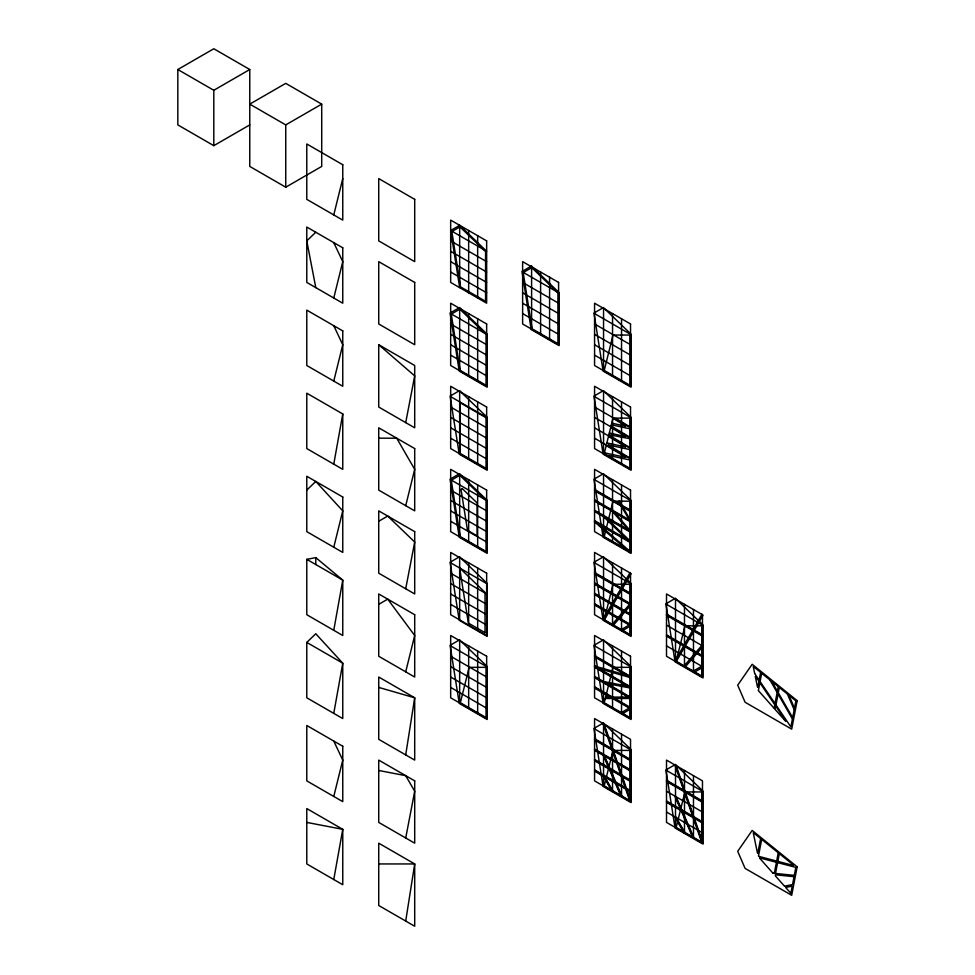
<?xml version="1.0" encoding="UTF-8"?>
<svg xmlns="http://www.w3.org/2000/svg" width="975" height="975" viewBox="0 0 975 975"><rect width="100%" height="100%" fill="white"/><g stroke="black" fill="none" stroke-linecap="round" stroke-linejoin="round"><path stroke-width="1.46" d="M611.081 426.002L629.74 437.105M604.439 452.814L625.463 457.324M606.901 442.93L625.463 446.94M609.351 433.022L625.463 436.556M611.8 423.138L625.463 426.173M608.827 435.021L629.74 447.488M405.71 754.906L414.704 697.795L378.727 677.028L378.727 739.33L414.704 760.098L414.704 697.795L378.727 687.412M405.71 921.058L414.704 863.947L378.727 843.18L378.727 905.483L414.704 926.25L414.704 863.947L378.727 863.947M333.767 464.149L342.761 413.961L306.784 393.193L306.784 448.573L342.761 469.341L342.761 413.961M333.767 630.301L342.761 580.113L315.778 557.615L306.784 559.345L306.784 614.725L342.761 635.493L342.761 580.113L306.784 559.345M333.767 713.371L342.761 663.183L315.778 633.762L306.784 642.415L306.784 697.795L342.761 718.563L342.761 663.183L306.784 642.415M333.767 879.523L342.761 829.335L306.784 808.568L306.784 863.947L342.761 884.715L342.761 829.335L306.784 822.412M405.71 422.614L414.704 375.887L378.727 344.736L378.727 407.038L414.704 427.806L414.704 365.503L378.727 344.736M405.71 588.766L414.704 542.039L387.721 516.067L378.727 521.259M405.71 837.988L414.704 791.249L405.71 775.673L378.727 770.482M757.807 687.07L758.879 681.464M759.196 679.819L760.598 672.579M758.379 690.458L759.805 683.048M760.122 681.415L761.646 673.432M774.138 708.069L774.759 704.876M775.076 703.243L777.124 692.603M777.453 690.836L778.233 686.839M775.125 709.288L775.673 706.473M775.99 704.828L777.989 694.432M778.33 692.677L779.293 687.692M757.807 853.21L760.598 838.719M758.489 855.989L761.646 839.585M790.944 726.668L792.407 719.075M792.748 717.32L794.186 709.824M794.588 707.753L795.868 701.086M774.333 873.234L776.38 862.595M776.697 860.962L778.233 852.979M775.576 873.112L777.575 862.717M777.892 861.083L779.293 853.832M790.896 893.051L792.139 886.604M792.541 884.532L793.979 877.037M794.32 875.27L795.783 867.689M333.767 214.927L342.761 178.583M333.767 298.009L342.761 261.666L333.767 242.617M333.767 381.079L342.761 344.736L333.767 325.699M333.767 547.231L342.761 510.876L315.778 481.455L306.784 490.108M333.767 796.453L342.761 760.098L333.767 741.061M405.71 505.684L414.704 469.341L396.715 438.189L378.727 438.189M405.71 671.836L414.704 635.493L387.721 599.15L378.727 604.342M603.074 619.357L630.057 572.63M604.037 620.466L631.02 573.739M675.017 660.892L702 614.165M675.98 662.013L702.963 615.274M612.105 624.5L630.082 603.732M612.995 625.706L630.983 604.939M684.048 666.035L702.024 645.267M684.938 667.241L702.926 646.474M315.778 232.233L306.784 240.886L315.778 287.625M249.771 124.898L213.805 145.665L177.828 124.898L177.828 69.517L213.805 48.75L249.771 69.517L249.771 166.433L285.748 187.2L321.713 166.433L321.713 104.13L285.748 83.363L249.771 104.13L285.748 124.898L321.713 104.13M177.828 69.517L213.805 90.285L249.771 69.517M450.669 230.502L459.664 225.31L486.647 251.27L450.669 230.502L459.664 287.625L459.664 225.31M621.16 629.643L630.155 624.439M621.928 630.959L630.91 625.767M621.16 712.713L630.155 707.521M693.103 671.178L702.098 665.986M621.928 714.029L630.91 708.837M693.871 672.494L702.865 667.302M784.582 886.129L792.468 884.618M785.899 887.372L791.858 886.226M605.646 697.101L630.289 697.101M605.304 698.49L630.776 698.49M773.053 873.21L774.223 873.332M775.82 873.49L794.211 875.367M775.344 874.794L793.735 876.659M611.52 424.808L629.996 428.842M609.07 434.716L629.594 438.665M608.632 445.014L629.996 449.609M608.632 455.398L629.996 459.993M603.379 681.525L630.362 686.717M603.72 682.914L630.703 688.106M758.721 856.355L776.563 861.047M778.123 861.449L793.455 865.471M759.757 857.927L776.161 862.229M777.709 862.631L795.551 867.323M594.433 665.962L630.398 676.345M594.689 667.327L630.667 677.71M613.153 418.397L625.658 425.965M610.911 427.489L625.658 436.349M608.656 436.568L625.658 446.733M606.413 445.66L625.658 457.117M629.716 426.709L615.81 418.348M629.74 457.872L608.424 445.222M522.624 272.037L558.59 292.805M594.567 313.584L630.533 334.352M450.669 240.886L486.647 261.653M522.624 282.421L558.59 303.201M594.567 323.968L630.533 344.736M450.669 251.27L486.647 272.037M522.624 292.817L558.59 313.584M594.567 334.352L630.533 355.119M450.669 261.653L486.647 282.421M522.624 303.201L558.59 323.968M594.567 344.736L630.533 365.503M450.669 272.037L486.647 292.817M522.624 313.584L558.59 334.352M594.567 355.119L630.533 375.887M450.669 313.584L486.647 334.352M594.567 396.654L630.533 417.422M450.669 323.968L486.647 344.736M594.567 407.038L630.533 427.806M450.669 334.352L486.647 355.119M594.567 417.422L630.533 438.189M450.669 344.736L486.647 365.503M594.567 427.806L630.533 448.573M450.669 355.119L486.647 375.887M594.567 438.189L630.533 458.957M450.669 396.654L486.647 417.422M594.567 479.724L630.533 500.492M594.567 489.487L630.533 510.254M450.669 407.038L486.647 427.806M594.567 490.108L630.533 510.876M594.567 490.73L630.533 511.497M594.567 499.87L630.533 520.638M450.669 417.422L486.647 438.189M594.567 500.492L630.533 521.259M594.567 501.113L630.533 521.881M594.567 510.254L630.533 531.022M450.669 427.806L486.647 448.573M594.567 510.876L630.533 531.643M594.567 511.497L630.533 532.265M594.567 520.638L630.533 541.405M450.669 438.189L486.647 458.957M594.567 521.259L630.533 542.027M594.567 521.881L630.533 542.661M450.669 479.724L486.647 500.492M594.567 562.794L630.533 583.574M666.51 604.342L702.475 625.109M594.567 572.557L630.533 593.324M666.51 614.104L702.475 634.871M450.669 490.108L486.647 510.876M594.567 573.19L630.533 593.958M666.51 614.725L702.475 635.493M594.567 573.812L630.533 594.579M666.51 615.347L702.475 636.114M594.567 582.94L630.533 603.72M450.669 500.492L486.647 521.259M594.567 583.574L630.533 604.342M666.51 625.109L702.475 645.877M594.567 584.196L630.533 604.963M594.567 593.324L630.533 614.104M666.51 634.871L702.475 655.639M450.669 510.876L486.647 531.643M594.567 593.958L630.533 614.725M666.51 635.493L702.475 656.26M594.567 594.579L630.533 615.347M666.51 636.114L702.475 656.882M594.567 603.72L630.533 624.487M450.669 521.259L486.647 542.027M594.567 604.342L630.533 625.109M666.51 645.877L702.475 666.644M594.567 604.963L630.533 625.731M450.669 562.807L486.647 583.574M594.567 645.877L630.533 666.644M594.567 655.639L630.533 676.406M450.669 573.19L486.647 593.958M594.567 656.26L630.533 677.028M594.567 656.882L630.533 677.649M594.567 666.023L630.533 686.79M450.669 583.574L486.647 604.342M594.567 666.644L630.533 687.412M594.567 667.266L630.533 688.033M594.567 676.406L630.533 697.174M450.669 593.958L486.647 614.725M594.567 677.028L630.533 697.795M594.567 677.649L630.533 698.417M594.567 686.79L630.533 707.557M450.669 604.342L486.647 625.109M594.567 687.412L630.533 708.179M594.567 688.033L630.533 708.801M450.669 645.877L486.647 666.644M594.567 728.947L630.533 749.714M666.51 770.482L702.475 791.249M594.567 738.709L630.533 759.476M666.51 780.244L702.475 801.011M450.669 656.26L486.647 677.028M594.567 739.33L630.533 760.098M666.51 780.865L702.475 801.633M594.567 739.952L630.533 760.719M666.51 781.487L702.475 802.254M594.567 749.092L630.533 769.86M450.669 666.644L486.647 687.412M594.567 749.714L630.533 770.482M666.51 791.249L702.475 812.017M594.567 750.336L630.533 771.103M594.567 759.476L630.533 780.244M666.51 801.011L702.475 821.779M450.669 677.028L486.647 697.795M594.567 760.098L630.533 780.865M666.51 801.633L702.475 822.4M594.567 760.719L630.533 781.487M666.51 802.254L702.475 823.034M594.567 769.86L630.533 790.628M450.669 687.412L486.647 708.179M594.567 770.482L630.533 791.249M666.51 812.017L702.475 832.784M594.567 771.103L630.533 791.871M630.533 801.633L594.567 780.865L594.567 718.563L630.533 739.33L630.533 801.633L603.549 723.755L603.549 786.057M702.475 843.168L666.51 822.4L666.51 760.098L702.475 780.865L702.475 843.168L675.504 765.29L675.504 827.592M753.48 666.62L760.451 672.25M761.865 673.396L769.763 679.782M772.31 681.83L778.087 686.51M779.5 687.643L787.325 693.968M789.311 695.577L795.722 700.757M753.48 832.76L760.451 838.402M761.865 839.536L778.087 852.65M779.5 853.795L793.443 865.069M594.689 520.735L630.667 551.887M594.433 521.796L630.398 552.947M603.72 515.58L630.703 541.539M603.379 516.567L630.362 542.527M758.477 690.739L773.894 708.069M775.235 709.581L785.557 721.183M759.72 858.293L772.907 873.125M775.235 875.733L784.412 886.043M785.923 887.75L790.64 893.063M611.179 508.597L630.776 531.229M610.801 509.559L630.289 532.07M754.735 673.603L758.916 679.782M760.183 681.659L774.784 703.194M776.051 705.071L790.664 726.619M755.576 676.443L758.818 681.22M760.086 683.097L774.686 704.632M775.966 706.509L785.74 720.939M618.589 501.455L630.155 521.479M772.139 682.086L777.16 690.775M778.379 692.884L792.443 717.247M769.86 679.892L777.075 692.384M778.294 694.505L792.358 718.855M619.332 500.967L630.91 521.04M675.882 816.989L684.877 832.565M675.504 817.208L684.487 832.784L684.487 770.482M675.114 817.428L684.109 833.016M603.939 775.454L612.934 791.03M603.549 775.673L612.544 791.249L612.544 728.947M603.172 775.893L612.166 791.468M789.128 695.797L794.259 707.631M787.434 694.127L794.162 709.654M675.943 796.356L693.932 837.891M675.504 796.441L693.481 837.976L693.481 775.673M675.053 796.526L693.03 838.073M604 754.821L621.989 796.356M603.549 754.906L621.538 796.441L621.538 734.138M603.111 754.991L621.087 796.526M675.98 765.29L702.963 843.168M675.017 765.29L702 843.168M604.037 723.755L631.02 801.633M603.074 723.755L630.057 801.633M753.273 666.754L754.662 673.457M755.296 676.504L757.453 686.875M753.273 832.906L757.453 853.027M693.481 609.533L693.481 671.836M684.487 604.342L684.487 666.644M675.504 599.15L675.504 661.452M621.538 318.776L621.538 381.079M621.538 401.846L621.538 464.149M621.538 484.916L621.538 547.219M621.538 567.986L621.538 630.301M621.538 651.068L621.538 713.371M612.544 313.584L612.544 375.887M612.544 396.654L612.544 458.957M612.544 479.724L612.544 542.027M612.544 562.794L612.544 625.109M612.544 645.877L612.544 708.179M603.549 308.392L603.549 370.695M603.549 391.462L603.549 453.765M603.549 474.533L603.549 536.835M603.549 557.602L603.549 619.917M603.549 640.685L603.549 702.987M549.595 277.229L549.595 339.544M540.601 272.037L540.601 334.352M531.607 266.845L531.607 329.16M477.653 235.694L477.653 298.009M477.653 318.776L477.653 381.079M477.653 401.846L477.653 464.149M477.653 484.916L477.653 547.231M477.653 567.998L477.653 630.301M477.653 651.068L477.653 713.371M468.658 230.502L468.658 292.817M468.658 313.584L468.658 375.887M468.658 396.654L468.658 458.957M468.658 479.724L468.658 542.027M468.658 562.807L468.658 625.109M468.658 645.877L468.658 708.179M459.664 308.392L459.664 370.695M459.664 391.462L459.664 453.765M459.664 474.533L459.664 536.835M459.664 557.615L459.664 619.917M459.664 640.685L459.664 702.987M315.778 557.615L315.778 564.537M285.748 124.898L285.748 187.2M213.805 90.285L213.805 145.665M797.172 700.659L791.688 729.154L745.107 702.256L737.697 685.169L752.164 664.292L797.172 700.659M797.172 866.812L791.688 895.306L745.107 868.408L737.697 851.321L752.164 830.432L797.172 866.812M469.121 667.339L460.358 702.768L486.111 717.624L486.111 667.339L469.121 667.339M613.007 335.047L604.244 370.463L629.996 385.332L629.996 335.047L613.007 335.047M613.007 418.117L604.244 453.546L629.996 468.402L629.996 418.117L613.007 418.117M613.007 501.187L604.244 536.616L629.996 551.484L629.996 501.187L613.007 501.187M613.007 584.269L604.244 619.686L629.996 634.554L629.996 584.269L613.007 584.269M613.007 667.339L604.244 702.768L629.996 717.624L629.996 667.339L613.007 667.339M613.007 750.409L604.244 785.838L629.996 800.707L629.996 750.409L613.007 750.409M684.95 625.804L676.187 661.221L701.939 676.089L701.939 625.804L684.95 625.804M684.95 791.944L676.187 827.373L701.939 842.242L701.939 791.944L684.95 791.944M459.956 226.907L451.852 231.587L460.553 286.882L485.562 301.324L485.562 251.55L459.956 226.907M459.518 307.588L450.084 313.036L459.225 371.061L487.183 387.209L487.183 334.206L459.518 307.588M531.46 266.053L522.027 271.501L531.168 329.526L559.126 345.662L559.126 292.671L531.46 266.053M459.81 309.185L451.267 314.121L460.115 370.329L486.111 385.332L486.111 334.486L459.81 309.185M531.753 267.65L523.209 272.586L532.058 328.782L558.053 343.797L558.053 292.951L531.753 267.65M459.518 390.67L450.084 396.106L459.225 454.131L487.183 470.279L487.183 417.288L459.518 390.67M603.415 307.588L593.982 313.036L603.111 371.061L631.069 387.197L631.069 334.206L603.415 307.588M459.518 473.74L450.084 479.188L459.225 537.213L487.183 553.349L487.183 500.358L459.518 473.74M603.415 390.658L593.982 396.106L603.111 454.131L631.069 470.279L631.069 417.288L603.415 390.658M459.81 475.337L451.267 480.273L460.115 536.469L486.111 551.484L486.111 500.638L459.81 475.337M462.247 488.621L461.029 489.316L467.488 530.351L477.116 535.909L477.116 502.929L462.247 488.621M459.518 556.81L450.084 562.258L459.225 620.283L487.183 636.431L487.183 583.428L459.518 556.81M603.415 473.74L593.982 479.188L603.111 537.213L631.069 553.349L631.069 500.358L603.415 473.74M459.518 639.88L450.084 645.328L459.225 703.353L487.183 719.501L487.183 666.51L459.518 639.88M603.415 556.81L593.982 562.258L603.111 620.283L631.069 636.419L631.069 583.428L603.415 556.81M603.415 639.88L593.982 645.328L603.111 703.353L631.069 719.501L631.069 666.51L603.415 639.88M675.358 598.345L665.925 603.793L675.053 661.818L703.012 677.966L703.012 624.963L675.358 598.345M603.415 722.963L593.982 728.41L603.111 786.435L631.069 802.571L631.069 749.58L603.415 722.963M675.358 764.497L665.925 769.945L675.053 827.97L703.012 844.106L703.012 791.115L675.358 764.497M414.704 199.351L378.727 178.583L378.727 240.886L414.704 261.653L414.704 199.351M486.647 240.886L450.669 220.118L450.669 282.433L486.647 303.201L486.647 240.886M558.59 282.421L522.624 261.653L522.624 323.968L558.59 344.736L558.59 282.421M630.533 323.968L594.567 303.201L594.567 365.503L630.533 386.271L630.533 323.968M342.761 164.738L306.784 143.971L306.784 199.351L342.761 220.118L342.761 164.738M414.704 282.433L378.727 261.653L378.727 323.968L414.704 344.736L414.704 282.433M486.647 323.968L450.669 303.201L450.669 365.503L486.647 386.271L486.647 323.968M630.533 407.038L594.567 386.271L594.567 448.573L630.533 469.341L630.533 407.038M342.761 247.808L306.784 227.041L306.784 282.433L342.761 303.201L342.761 247.808M486.647 407.038L450.669 386.271L450.669 448.573L486.647 469.341L486.647 407.038M630.533 490.108L594.567 469.341L594.567 531.643L630.533 552.411L630.533 490.108M342.761 330.891L306.784 310.123L306.784 365.503L342.761 386.271L342.761 330.891M486.111 417.739L460.212 402.785L460.212 453.46L486.111 468.414L486.111 417.739M414.704 448.573L378.727 427.806L378.727 490.108L414.704 510.876L414.704 448.573M486.647 490.108L450.669 469.341L450.669 531.643L486.647 552.423L486.647 490.108M630.533 573.19L594.567 552.411L594.567 614.725L630.533 635.493L630.533 573.19M702.475 614.725L666.51 593.958L666.51 656.26L702.475 677.028L702.475 614.725M414.704 531.643L378.727 510.876L378.727 573.19L414.704 593.958L414.704 531.643M486.647 573.19L450.669 552.423L450.669 614.725L486.647 635.493L486.647 573.19M630.533 656.26L594.567 635.493L594.567 697.795L630.533 718.563L630.533 656.26M342.761 497.031L306.784 476.263L306.784 531.655L342.761 552.423L342.761 497.031M485.026 632.69L468.341 623.049L459.664 567.998L485.026 592.398L485.026 632.69M414.704 614.725L378.727 593.958L378.727 656.26L414.704 677.028L414.704 614.725M486.647 656.26L450.669 635.493L450.669 697.795L486.647 718.563L486.647 656.26M414.704 780.865L378.727 760.098L378.727 822.412L414.704 843.18L414.704 780.865M342.761 746.253L306.784 725.485L306.784 780.878L342.761 801.645L342.761 746.253"/></g></svg>
